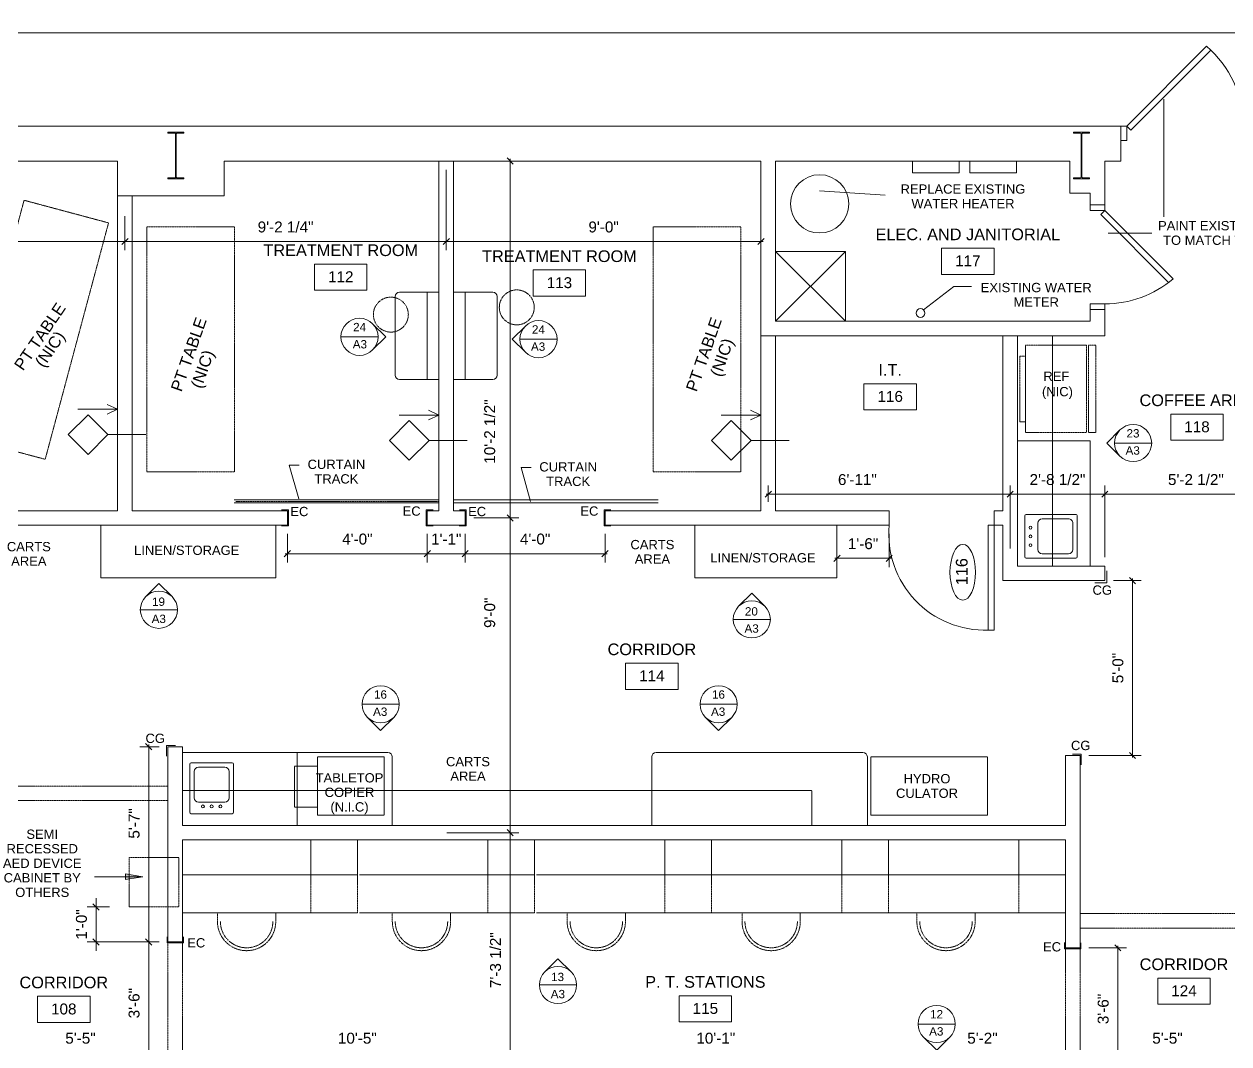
# Model space of a CAD drawing. Header units: inches. Extents: x -2804 to 58974, y -36095 to 66.
# Drawn here: x 21724.5 to 22138, y -23460.2 to -23110.2 of the extents above; entities that cross this region are included whole.
import ezdxf

# ---------------------------------------------------------------- set-up
doc = ezdxf.new("R2010")
doc.units = ezdxf.units.IN
doc.header["$MEASUREMENT"] = 0
doc.header["$XCLIPFRAME"] = 2
for name, pattern in [('IMPORT-DASHED2', [0.1875, 0.125, -0.0625]), ('IMPORT-DOT2', [0.0625, 0, -0.0625]), ('IMPORT-HIDDEN2 _3_', [0.09375, 0.0625, -0.03125])]:
    doc.linetypes.add(name, pattern=pattern)
for name, color, linetype, lineweight in [('15xx-Jefferson-REHAB-pr5_dwg', 45, 'Continuous', 9), ('171-LBLU-SC20', 7, 'Continuous', 9), ('A-CABINET-LOWER', 7, 'Continuous', 9), ('A-CABINET-UNDER', 7, 'IMPORT-HIDDEN2 _3_', 9), ('A-CABINET-UPPER', 7, 'IMPORT-DASHED2', 9), ('A-CLNG', 13, 'Continuous', 13), ('A-DIM', 7, 'Continuous', 9), ('A-DOOR-NOTE', 7, 'Continuous', 9), ('A-DOOR-SYM', 7, 'Continuous', 9), ('A-ETAG-NOTE', 7, 'Continuous', 9), ('A-ETAG-SYM', 7, 'Continuous', 9), ('A-FURN', 7, 'IMPORT-HIDDEN2 _3_', 9), ('A-NIC', 7, 'IMPORT-DASHED2', 9), ('A-PLBG-FIXT', 7, 'Continuous', 9), ('A-ROOM-NOTE', 7, 'Continuous', 9), ('A-ROOM-SYM', 7, 'Continuous', 9), ('A-TEXT', 7, 'Continuous', 9), ('A-TEXT-8', 7, 'Continuous', 9), ('A-WALL', 113, 'Continuous', 13), ('A-Wall-exist', 7, 'Continuous', 9), ('G-ANNO-REFR', 1, 'Continuous', 9), ('STMETAL', 7, 'Continuous', 9)]:
    doc.layers.add(name, color=color, linetype=linetype, lineweight=lineweight)
doc.styles.add('Arial_10', font='arial.ttf', dxfattribs={"height": 4})
doc.styles.add('Arial_11', font='arial.ttf', dxfattribs={"height": 2.863158})
doc.styles.add('Arial_5', font='arial.ttf', dxfattribs={"height": 3.1875})
doc.styles.add('Arial_6', font='arial.ttf', dxfattribs={"height": 3.75})
picture_1 = doc.add_image_def('image1.jpg', size_in_pixel=(1920, 1080))

# ---------------------------------------------------------------- blocks, each defined once
blk = doc.blocks.new('15xx-Jefferson-REHAB-pr5_dwg_RT8-N-1286385-Site Locator Map')
at = {"layer": 'A-ROOM-SYM', "flags": 128}
blk.add_lwpolyline([(18, -9), (-18, -9), (-18, 9), (18, 9)], close=True, dxfattribs=at)
blk = doc.blocks.new('15xx-Jefferson-REHAB-pr5_dwg_1517SINK-1286388-Site Locator Map')
at = {"layer": 'A-PLBG-FIXT'}
for p, q in [((3, -3), (3, -20)), ((17.5, -2.5), (3.5, -2.5)), ((18, -20), (18, -3)), ((15, -7), (6, -7)), ((4.5, -8.5), (4.5, -17.5)), ((16.5, -17.5), (16.5, -8.5)), ((3.5, -20.5), (17.5, -20.5)), ((6, -19), (15, -19))]:
    blk.add_line(p, q, dxfattribs=at)
for centre in [(7.5, -4.5), (10.5, -4.5), (13.5, -4.5)]:
    blk.add_circle(centre, 0.5, dxfattribs=at)
for centre, radius, start, end in [((3.5, -3), 0.5, 90, 180), ((17.5, -3), 0.5, 0, 90), ((6, -8.5), 1.5, 90, 180), ((15, -8.5), 1.5, 360, 90), ((3.5, -20), 0.5, 180, 270), ((6, -17.5), 1.5, 180, 270), ((15, -17.5), 1.5, 270, 0), ((17.5, -20), 0.5, 270, 0)]:
    blk.add_arc(centre, radius, start, end, dxfattribs=at)
blk = doc.blocks.new('15xx-Jefferson-REHAB-pr5_dwg_RCHAIR-1286391-Site Locator Map')
at = {"layer": 'A-FURN', "flags": 128}
blk.add_lwpolyline([(10, 3), (10, 0), (-10, 0), (-10, 3)], dxfattribs=at)
at = {"layer": 'A-FURN'}
for radius, start in [(10, 360), (9, 0)]:
    blk.add_arc((0, 3), radius, start, 180, dxfattribs=at)
blk = doc.blocks.new('15xx-Jefferson-REHAB-pr5_dwg_FCM-TIC-1286384-Site Locator Map')
at = {"layer": 'A-DIM'}
for p, q in [((0.48, 0), (-1.37, 0)), ((-0.71, -0.71), (0.71, 0.71))]:
    blk.add_line(p, q, dxfattribs=at)
blk = doc.blocks.new('15xx-Jefferson-REHAB-pr5_dwg_EVL8-1286394-Site Locator Map')
at = {"layer": 'A-ETAG-SYM'}
blk.add_line((-15, 0), (15, 0), dxfattribs=at)
at = {"layer": 'A-ETAG-SYM', "flags": 128}
blk.add_lwpolyline([(-10.61, 10.61), (-21.21, 0), (-10.61, -10.61)], dxfattribs=at)
at = {"layer": 'A-ETAG-SYM'}
blk.add_circle((0, 0), 15, dxfattribs=at)
blk = doc.blocks.new('15xx-Jefferson-REHAB-pr5_dwg_EVD8-1286397-Site Locator Map')
at = {"layer": 'A-ETAG-SYM'}
blk.add_line((-15, 0), (15, 0), dxfattribs=at)
at = {"layer": 'A-ETAG-SYM', "flags": 128}
blk.add_lwpolyline([(-10.61, -10.61), (0, -21.21), (10.61, -10.61)], dxfattribs=at)
at = {"layer": 'A-ETAG-SYM'}
blk.add_circle((0, 0), 15, dxfattribs=at)
blk = doc.blocks.new('15xx-Jefferson-REHAB-pr5_dwg_EVD8-1286396-Site Locator Map')
at = {"layer": 'A-ETAG-SYM'}
blk.add_line((-15, 0), (15, 0), dxfattribs=at)
at = {"layer": 'A-ETAG-SYM', "flags": 128}
blk.add_lwpolyline([(-10.61, -10.61), (0, -21.21), (10.61, -10.61)], dxfattribs=at)
at = {"layer": 'A-ETAG-SYM'}
blk.add_circle((0, 0), 15, dxfattribs=at)
blk = doc.blocks.new('15xx-Jefferson-REHAB-pr5_dwg_EVL8-1286395-Site Locator Map')
at = {"layer": 'A-ETAG-SYM'}
blk.add_line((-15, 0), (15, 0), dxfattribs=at)
at = {"layer": 'A-ETAG-SYM', "flags": 128}
blk.add_lwpolyline([(-10.61, 10.61), (-21.21, 0), (-10.61, -10.61)], dxfattribs=at)
at = {"layer": 'A-ETAG-SYM'}
blk.add_circle((0, 0), 15, dxfattribs=at)
blk = doc.blocks.new('15xx-Jefferson-REHAB-pr5_dwg-1211969-Site Locator Map')
at = {"layer": 'A-TEXT'}
blk.add_hatch(color=256, dxfattribs=at).paths.add_polyline_path([(11296.14, 9555.29), (11296.14, 9557.29), (11302.14, 9556.29)], flags=0)
at = {"layer": '171-LBLU-SC20', "flags": 128}
for points in [[(11349.71, 9676.65), (11352.05, 9676.65), (11352.05, 9682.2), (11349.73, 9682.2)], [(11401.73, 9676.65), (11399.39, 9676.65), (11399.39, 9682.2), (11401.71, 9682.2)], [(11410.71, 9676.65), (11413.05, 9676.65), (11413.05, 9682.2), (11410.73, 9682.2)], [(11462.73, 9676.65), (11460.39, 9676.65), (11460.39, 9682.2), (11462.71, 9682.2)], [(11628.76, 9657.18), (11632.87, 9657.18), (11632.87, 9661.28)], [(11313.29, 9601.37), (11310.27, 9601.37), (11310.27, 9597.67)], [(11621.13, 9598.37), (11624.16, 9598.37), (11624.16, 9594.68)], [(11316.03, 9535.65), (11316.03, 9533.59), (11310.42, 9533.59), (11310.42, 9535.67)], [(11624.03, 9533.65), (11624.03, 9531.59), (11618.42, 9531.59), (11618.42, 9533.67)]]:
    blk.add_lwpolyline(points, dxfattribs=at)
at = {"layer": 'A-CABINET-LOWER'}
for p, q in [((11390.23, 9756.9), (11403.73, 9756.9)), ((11422.23, 9756.9), (11408.73, 9756.9)), ((11388.73, 9755.4), (11388.73, 9728.4)), ((11423.73, 9755.4), (11423.73, 9728.4)), ((11390.23, 9726.9), (11403.73, 9726.9)), ((11422.23, 9726.9), (11408.73, 9726.9)), ((11315.73, 9598.9), (11386.23, 9598.9)), ((11355.07, 9598.9), (11355.07, 9573.9)), ((11476.73, 9573.9), (11476.73, 9597.4)), ((11478.23, 9598.9), (11549.23, 9598.9)), ((11550.73, 9573.9), (11550.73, 9597.4)), ((11375.73, 9543.9), (11315.73, 9543.9)), ((11436.48, 9543.9), (11376.48, 9543.9))]:
    blk.add_line(p, q, dxfattribs=at)
at = {"layer": 'A-CABINET-LOWER', "flags": 128}
for points in [[(11627.23, 9662.9), (11627.23, 9705.9), (11602.23, 9705.9)], [(11287.73, 9676.9), (11287.73, 9658.9), (11347.73, 9658.9), (11347.73, 9676.9)], [(11540.29, 9676.9), (11540.29, 9658.9), (11491.54, 9658.9), (11491.54, 9676.9)], [(11618.73, 9568.9), (11618.73, 9543.9), (11437.23, 9543.9)]]:
    blk.add_lwpolyline(points, dxfattribs=at)
for points in [[(11594.23, 9640.9), (11594.23, 9676.9), (11592.23, 9676.9), (11592.23, 9640.9)], [(11387.73, 9597.4), (11387.73, 9573.9)]]:
    blk.add_lwpolyline(points, close=True, dxfattribs=at)
at = {"layer": 'A-CABINET-LOWER'}
for centre, radius, start, end in [((11390.23, 9755.4), 1.5, 90, 180), ((11422.23, 9755.4), 1.5, 0, 90), ((11390.23, 9728.4), 1.5, 180, 270), ((11422.23, 9728.4), 1.5, 270, 0), ((11591.14, 9673.92), 33.04, 174.8216, 271.9053), ((11386.23, 9597.4), 1.5, 0, 90), ((11478.23, 9597.4), 1.5, 90, 180), ((11549.23, 9597.4), 1.5, 0, 90)]:
    blk.add_arc(centre, radius, start, end, dxfattribs=at)
at = {"layer": 'A-CABINET-UNDER'}
for p, q in [((11359.73, 9543.9), (11359.73, 9568.9)), ((11375.73, 9543.9), (11375.73, 9568.9)), ((11420.48, 9543.9), (11420.48, 9568.9)), ((11436.48, 9543.9), (11436.48, 9568.9)), ((11481.23, 9543.9), (11481.23, 9568.9)), ((11497.23, 9543.9), (11497.23, 9568.9)), ((11541.98, 9543.9), (11541.98, 9568.9)), ((11557.98, 9543.9), (11557.98, 9568.9)), ((11602.73, 9543.9), (11602.73, 9568.9))]:
    blk.add_line(p, q, dxfattribs=at)
at = {"layer": 'A-CABINET-UPPER', "linetype": 'Continuous'}
for p, q in [((11399.73, 9756.9), (11399.73, 9726.9)), ((11412.73, 9756.9), (11412.73, 9726.9))]:
    blk.add_line(p, q, dxfattribs=at)
at = {"layer": 'A-CABINET-UPPER'}
for p, q in [((11614.23, 9662.9), (11614.23, 9741.9)), ((11375.73, 9556.9), (11315.73, 9556.9)), ((11436.48, 9556.9), (11376.48, 9556.9)), ((11618.73, 9556.9), (11437.23, 9556.9))]:
    blk.add_line(p, q, dxfattribs=at)
at = {"layer": 'A-CABINET-UPPER', "flags": 128}
blk.add_lwpolyline([(11531.73, 9573.9), (11531.73, 9585.9), (11315.73, 9585.9)], dxfattribs=at)
at = {"layer": 'A-CLNG', "color": 7, "linetype": 'IMPORT-HIDDEN2 _3_', "lineweight": 9}
for p, q in [((11250.73, 9587.4), (11310.73, 9587.4)), ((11250.73, 9582.4), (11310.73, 9582.4)), ((11623.73, 9543.65), (11683.73, 9543.65)), ((11623.73, 9538.65), (11683.73, 9538.65)), ((11310.73, 9533.9), (11310.73, 9491.9)), ((11315.73, 9491.9), (11315.73, 9533.9)), ((11618.73, 9489.9), (11618.73, 9531.9)), ((11623.73, 9489.9), (11623.73, 9531.9))]:
    blk.add_line(p, q, dxfattribs=at)
at = {"layer": 'A-DIM'}
for p, q in [((11013.73, 9845.84), (11910.73, 9845.84)), ((11411.73, 9801.9), (11431.16, 9801.9)), ((11428.16, 9800.4), (11428.16, 9680.9)), ((11514.23, 9798.9), (11514.23, 9771.26)), ((11189.48, 9774.26), (11294.48, 9774.26)), ((11297.48, 9774.26), (11404.73, 9774.26)), ((11407.73, 9774.26), (11512.73, 9774.26)), ((11516.73, 9684.9), (11516.73, 9690.56)), ((11598.23, 9687.56), (11518.23, 9687.56)), ((11630.73, 9687.56), (11601.23, 9687.56)), ((11633.73, 9687.56), (11693.23, 9687.56)), ((11428.16, 9677.9), (11428.16, 9572.9)), ((11351.73, 9673.9), (11351.73, 9664.15)), ((11460.73, 9673.9), (11460.73, 9664.15)), ((11540.29, 9673.9), (11540.29, 9662.55)), ((11558.23, 9673.9), (11558.23, 9662.55)), ((11412.73, 9667.15), (11399.73, 9667.15)), ((11556.73, 9665.55), (11541.79, 9665.55)), ((11635.23, 9657.9), (11644.7, 9657.9)), ((11641.7, 9599.4), (11641.7, 9656.4)), ((11307.73, 9600.9), (11301.13, 9600.9)), ((11304.13, 9599.4), (11304.13, 9535.4)), ((11626.73, 9597.9), (11644.7, 9597.9)), ((11428.16, 9569.9), (11428.16, 9485.4)), ((11286.07, 9547.4), (11286.07, 9548.9)), ((11290.73, 9545.9), (11283.07, 9545.9)), ((11286.07, 9533.9), (11286.07, 9545.9)), ((11307.73, 9533.9), (11283.07, 9533.9)), ((11286.07, 9532.4), (11286.07, 9530.9)), ((11304.13, 9532.4), (11304.13, 9493.4)), ((11626.73, 9531.9), (11639.67, 9531.9)), ((11636.67, 9491.4), (11636.67, 9530.4))]:
    blk.add_line(p, q, dxfattribs=at)
at = {"layer": 'A-DIM', "flags": 128}
for points in [[(11406.23, 9798.9), (11406.23, 9771.26), (11406.23, 9795.9)], [(11599.73, 9668.9), (11599.73, 9690.56), (11599.73, 9671.9)], [(11353.23, 9667.15), (11398.23, 9667.15), (11396.73, 9667.15)], [(11459.23, 9667.15), (11414.23, 9667.15), (11415.73, 9667.15)], [(11408.69, 9571.4), (11431.16, 9571.4), (11406.47, 9571.4)]]:
    blk.add_lwpolyline(points, dxfattribs=at)
for points in [[(11295.98, 9771.26), (11295.98, 9782.93)], [(11632.23, 9690.56), (11632.23, 9665.9)], [(11431.16, 9679.4), (11415.73, 9679.4)], [(11399.73, 9664.15), (11399.73, 9673.9)], [(11412.73, 9664.15), (11412.73, 9673.9)], [(11301.13, 9533.9), (11307.73, 9533.9)]]:
    blk.add_lwpolyline(points, close=True, dxfattribs=at)
at = {"layer": 'A-DOOR-SYM'}
blk.add_ellipse((11583.48, 9660.75), major_axis=(0, 9.58), ratio=0.45763, dxfattribs=at)
at = {"layer": 'A-FURN', "linetype": 'IMPORT-DASHED2'}
for p, q in [((11333.45, 9685.64), (11403.73, 9685.64)), ((11333.45, 9684.64), (11403.73, 9684.64)), ((11479.01, 9685.64), (11408.73, 9685.64)), ((11479.01, 9684.64), (11408.73, 9684.64))]:
    blk.add_line(p, q, dxfattribs=at)
at = {"layer": 'A-FURN', "linetype": 'IMPORT-DOT2'}
for p, q in [((11333.99, 9685.1), (11403.73, 9685.1)), ((11408.73, 9684.64), (11478.48, 9684.64))]:
    blk.add_line(p, q, dxfattribs=at)
at = {"layer": 'A-FURN', "flags": 128}
for points in [[(11290.35, 9780.67), (11261.37, 9788.43), (11239.63, 9707.29), (11268.61, 9699.53)], [(11333.52, 9779.29), (11303.52, 9779.29), (11303.52, 9695.29), (11333.52, 9695.29)], [(11507.28, 9779.29), (11477.28, 9779.29), (11477.28, 9695.29), (11507.28, 9695.29)], [(11604.98, 9738.7), (11625.98, 9738.7), (11625.98, 9708.7), (11604.98, 9708.7)], [(11626.6, 9738.7), (11629.1, 9738.7), (11629.1, 9708.7), (11626.6, 9708.7)], [(11603.1, 9734.95), (11604.98, 9734.95), (11604.98, 9712.45), (11603.1, 9712.45)], [(11314.42, 9562.9), (11297.42, 9562.9), (11297.42, 9545.9), (11314.42, 9545.9)]]:
    blk.add_lwpolyline(points, close=True, dxfattribs=at)
at = {"layer": 'A-FURN'}
for centre in [(11430.44, 9751.67), (11387.23, 9749.19)]:
    blk.add_circle(centre, 6, dxfattribs=at)
at = {"layer": 'A-NIC', "flags": 128}
for points in [[(11362.11, 9577.4), (11384.91, 9577.4), (11384.91, 9597.4), (11362.11, 9597.4)], [(11551.98, 9577.4), (11591.98, 9577.4), (11591.98, 9597.4), (11551.98, 9597.4)]]:
    blk.add_lwpolyline(points, close=True, dxfattribs=at)
blk.add_lwpolyline([(11362.11, 9594.28), (11354.18, 9594.28), (11354.18, 9580.15), (11362.11, 9580.15)], dxfattribs=at)
at = {"layer": 'A-PLBG-FIXT'}
for p, q in [((11318.23, 9578.4), (11318.23, 9594.9)), ((11318.73, 9595.4), (11332.73, 9595.4)), ((11319.73, 9583.4), (11319.73, 9592.4)), ((11321.23, 9593.9), (11330.23, 9593.9)), ((11331.73, 9592.4), (11331.73, 9583.4)), ((11333.23, 9594.9), (11333.23, 9578.4)), ((11330.23, 9581.9), (11321.23, 9581.9)), ((11332.73, 9577.9), (11318.73, 9577.9))]:
    blk.add_line(p, q, dxfattribs=at)
for centre in [(11322.73, 9580.4), (11325.73, 9580.4), (11328.73, 9580.4)]:
    blk.add_circle(centre, 0.5, dxfattribs=at)
for centre, radius, start, end in [((11318.73, 9594.9), 0.5, 90, 180), ((11321.23, 9592.4), 1.5, 90, 180), ((11330.23, 9592.4), 1.5, 0, 90), ((11332.73, 9594.9), 0.5, 0, 90), ((11321.23, 9583.4), 1.5, 180, 270), ((11330.23, 9583.4), 1.5, 270, 0), ((11318.73, 9578.4), 0.5, 180, 270), ((11332.73, 9578.4), 0.5, 270, 0)]:
    blk.add_arc(centre, radius, start, end, dxfattribs=at)
at = {"layer": 'A-TEXT'}
for p, q in [((11652.51, 9823.07), (11652.51, 9782.78)), ((11534.36, 9791.71), (11556.9, 9790.2)), ((11633.4, 9777.17), (11648.4, 9777.17)), ((11293.48, 9716.7), (11289.91, 9718.38)), ((11403.73, 9714.72), (11400.16, 9716.4)), ((11514.23, 9714.72), (11510.66, 9716.4)), ((11303.14, 9707.99), (11290.1, 9707.99)), ((11413.39, 9706.02), (11400.35, 9706.02)), ((11523.89, 9706.01), (11510.85, 9706.01)), ((11302.14, 9556.29), (11285.49, 9556.29)), ((11296.14, 9555.29), (11296.14, 9557.29)), ((11296.14, 9557.29), (11302.14, 9556.29)), ((11302.14, 9556.29), (11296.14, 9555.29))]:
    blk.add_line(p, q, dxfattribs=at)
at = {"layer": 'A-TEXT', "flags": 128}
for points in [[(11570.05, 9750.8), (11580.43, 9758.88), (11586.47, 9758.88)], [(11279.83, 9716.7), (11293.48, 9716.7), (11289.91, 9715.02)], [(11390.08, 9714.72), (11403.73, 9714.72), (11400.16, 9713.04)], [(11500.58, 9714.72), (11514.23, 9714.72), (11510.66, 9713.04)], [(11355.64, 9685.95), (11352.38, 9697.54), (11355.8, 9697.54)], [(11435.16, 9685.09), (11431.9, 9696.68), (11435.32, 9696.68)]]:
    blk.add_lwpolyline(points, dxfattribs=at)
for points in [[(11276.52, 9707.99), (11283.31, 9714.78), (11290.1, 9707.99), (11283.31, 9701.2)], [(11386.77, 9706.02), (11393.56, 9712.8), (11400.35, 9706.02), (11393.56, 9699.23)], [(11497.27, 9706.01), (11504.06, 9712.8), (11510.85, 9706.01), (11504.06, 9699.22)]]:
    blk.add_lwpolyline(points, close=True, dxfattribs=at)
at = {"layer": 'A-WALL', "color": 7, "lineweight": 9}
for p, q in [((11594.23, 9681.9), (11594.23, 9676.9)), ((11616.73, 9657.9), (11621.73, 9657.9))]:
    blk.add_line(p, q, dxfattribs=at)
at = {"layer": 'A-WALL', "color": 7, "lineweight": 9, "flags": 128}
for points in [[(11637.73, 9813.9), (11637.73, 9801.9), (11632.23, 9801.9), (11632.23, 9786.9)], [(11514.23, 9741.9), (11519.23, 9741.9), (11519.23, 9681.9), (11558.23, 9681.9), (11558.23, 9676.9), (11460.73, 9676.9), (11460.73, 9681.9), (11514.23, 9681.9), (11514.23, 9801.9), (11329.98, 9801.9), (11329.98, 9789.9), (11293.48, 9789.9), (11293.48, 9801.9), (11035.23, 9801.9), (11035.23, 9794.9), (11024.23, 9794.9), (11024.23, 9610.9)], [(11627.23, 9786.9), (11632.23, 9786.9), (11632.23, 9784.9), (11627.23, 9784.9), (11627.23, 9786.9), (11627.23, 9790.9), (11620.23, 9790.9), (11620.23, 9801.9), (11519.23, 9801.9)]]:
    blk.add_lwpolyline(points, dxfattribs=at)
for points in [[(11412.73, 9681.9), (11412.73, 9676.9), (11399.73, 9676.9), (11399.73, 9681.9), (11403.73, 9681.9), (11403.73, 9801.9), (11408.73, 9801.9), (11408.73, 9681.9)], [(11351.73, 9681.9), (11351.73, 9676.9), (11242.48, 9676.9), (11242.48, 9681.9), (11293.48, 9681.9), (11293.48, 9789.9), (11298.48, 9789.9), (11298.48, 9681.9)], [(11597.23, 9657.9), (11597.23, 9676.9), (11594.23, 9676.9), (11594.23, 9681.9), (11597.23, 9681.9), (11597.23, 9741.9), (11602.23, 9741.9), (11602.23, 9662.9), (11632.23, 9662.9), (11632.23, 9657.9)], [(11315.73, 9568.9), (11618.73, 9568.9), (11618.73, 9531.9), (11623.73, 9531.9), (11623.73, 9597.9), (11618.73, 9597.9), (11618.73, 9573.9), (11315.73, 9573.9), (11315.73, 9600.9), (11310.73, 9600.9), (11310.73, 9533.9), (11315.73, 9533.9)]]:
    blk.add_lwpolyline(points, close=True, dxfattribs=at)
at = {"layer": 'A-Wall-exist'}
for p, q in [((11627.23, 9786.9), (11632.23, 9786.9)), ((11519.23, 9770.9), (11543.23, 9746.9))]:
    blk.add_line(p, q, dxfattribs=at)
at = {"layer": 'A-Wall-exist', "flags": 128}
for points in [[(11667.14, 9841.31), (11639.73, 9813.9), (11641.15, 9812.49), (11668.63, 9839.97)], [(10970.23, 9511.15), (10970.23, 9525.4), (11012.23, 9525.4), (11012.23, 9813.9), (11637.73, 9813.9)], [(11519.23, 9801.9), (11519.23, 9746.9), (11627.23, 9746.9), (11627.23, 9750.9), (11632.23, 9750.9), (11632.23, 9741.9), (11514.23, 9741.9)], [(11655.64, 9761.5), (11632.23, 9784.9), (11630.82, 9783.49), (11654.07, 9760.23)], [(11519.23, 9746.9), (11543.23, 9746.9), (11543.23, 9770.9), (11519.23, 9770.9), (11519.23, 9746.9), (11543.23, 9770.9)]]:
    blk.add_lwpolyline(points, dxfattribs=at)
for points in [[(11637.73, 9808.9), (11639.73, 9808.9), (11639.73, 9813.9), (11637.73, 9813.9)], [(11566.23, 9797.9), (11582.23, 9797.9), (11582.23, 9801.9), (11566.23, 9801.9)], [(11585.93, 9797.9), (11601.93, 9797.9), (11601.93, 9801.9), (11585.93, 9801.9)], [(11627.23, 9750.9), (11627.23, 9752.9), (11632.23, 9752.9), (11632.23, 9750.9)]]:
    blk.add_lwpolyline(points, close=True, dxfattribs=at)
at = {"layer": 'A-Wall-exist'}
for centre, radius in [((11534.36, 9787.2), 10), ((11568.97, 9749.71), 1.53)]:
    blk.add_circle(centre, radius, dxfattribs=at)
for centre, start, end in [((11643.73, 9813.9), 0, 49.5012), ((11632.23, 9788.9), 270, 310.4988)]:
    blk.add_arc(centre, 36.04, start, end, dxfattribs=at)
at = {"layer": 'STMETAL'}
for p, q in [((11313.17, 9811.41), (11310.92, 9811.41)), ((11313.36, 9796.35), (11313.36, 9811.22)), ((11313.61, 9811.22), (11313.61, 9796.35)), ((11316.05, 9811.41), (11313.8, 9811.41)), ((11623.92, 9811.41), (11621.67, 9811.41)), ((11624.11, 9796.35), (11624.11, 9811.22)), ((11624.36, 9811.22), (11624.36, 9796.35)), ((11626.8, 9811.41), (11624.55, 9811.41)), ((11310.92, 9796.16), (11313.17, 9796.16)), ((11313.8, 9796.16), (11316.05, 9796.16)), ((11621.67, 9796.16), (11623.92, 9796.16)), ((11624.55, 9796.16), (11626.8, 9796.16))]:
    blk.add_line(p, q, dxfattribs=at)
at = {"layer": 'STMETAL', "flags": 128}
for points in [[(11310.73, 9811.6), (11310.73, 9811.79), (11316.23, 9811.79), (11316.23, 9811.6)], [(11621.48, 9811.6), (11621.48, 9811.79), (11626.98, 9811.79), (11626.98, 9811.6)], [(11316.23, 9795.97), (11316.23, 9795.79), (11310.73, 9795.79), (11310.73, 9795.97)], [(11626.98, 9795.97), (11626.98, 9795.79), (11621.48, 9795.79), (11621.48, 9795.97)]]:
    blk.add_lwpolyline(points, dxfattribs=at)
at = {"layer": 'STMETAL'}
for centre, start, end in [((11310.92, 9811.6), 180, 270), ((11313.17, 9811.22), 0, 90), ((11313.8, 9811.22), 90, 180), ((11316.05, 9811.6), 270, 0), ((11621.67, 9811.6), 180, 270), ((11623.92, 9811.22), 0, 90), ((11624.55, 9811.22), 90, 180), ((11626.8, 9811.6), 270, 0), ((11310.92, 9795.97), 90, 180), ((11313.17, 9796.35), 270, 0), ((11313.8, 9796.35), 180, 270), ((11316.05, 9795.97), 0, 90), ((11621.67, 9795.97), 90, 180), ((11623.92, 9796.35), 270, 0), ((11624.55, 9796.35), 180, 270), ((11626.8, 9795.97), 0, 90)]:
    blk.add_arc(centre, 0.188, start, end, dxfattribs=at)
at = {"xscale": 1.5, "yscale": 1.5, "zscale": 1.5}
for p, rotation in [((11428.16, 9801.9), 89.99999999999999), ((11295.98, 9774.26), 180), ((11406.23, 9774.26), 180), ((11516.73, 9687.56), 180), ((11599.73, 9687.56), 180), ((11632.23, 9687.56), 180), ((11428.16, 9679.4), 270), ((11428.16, 9679.4), 89.99999999999999), ((11351.73, 9667.15), 180), ((11412.73, 9667.15), 180), ((11412.73, 9667.15), 180), ((11540.29, 9665.55), 180), ((11641.7, 9657.9), 89.99999999999999), ((11304.13, 9600.9), 89.99999999999999), ((11641.7, 9597.9), 270), ((11428.16, 9571.4), 270), ((11428.16, 9571.4), 89.99999999999999), ((11286.07, 9545.9), 270), ((11286.07, 9533.9), 89.99999999999999), ((11304.13, 9533.9), 270), ((11304.13, 9533.9), 89.99999999999999), ((11636.67, 9531.9), 89.99999999999999)]:
    blk.add_blockref('15xx-Jefferson-REHAB-pr5_dwg_FCM-TIC-1286384-Site Locator Map', p, dxfattribs=dict(at, rotation=rotation))
for name, p, xscale, yscale, zscale in [('15xx-Jefferson-REHAB-pr5_dwg_FCM-TIC-1286384-Site Locator Map', (11295.98, 9774.26), 1.5, 1.5, 1.5), ('15xx-Jefferson-REHAB-pr5_dwg_FCM-TIC-1286384-Site Locator Map', (11406.23, 9774.26), 1.5, 1.5, 1.5), ('15xx-Jefferson-REHAB-pr5_dwg_FCM-TIC-1286384-Site Locator Map', (11514.23, 9774.26), 1.5, 1.5, 1.5), ('15xx-Jefferson-REHAB-pr5_dwg_RT8-N-1286385-Site Locator Map', (11585.22, 9767.49), 0.5, 0.5, 0.5), ('15xx-Jefferson-REHAB-pr5_dwg_RT8-N-1286385-Site Locator Map', (11370.04, 9762.04), 0.5, 0.5, 0.5), ('15xx-Jefferson-REHAB-pr5_dwg_RT8-N-1286385-Site Locator Map', (11445.07, 9760), 0.5, 0.5, 0.5), ('15xx-Jefferson-REHAB-pr5_dwg_EVL8-1286394-Site Locator Map', (11437.89, 9740.76), 0.4250000000029104, 0.4250000000029104, 0.4250000000029104), ('15xx-Jefferson-REHAB-pr5_dwg_RT8-N-1286385-Site Locator Map', (11558.58, 9720.97), 0.5, 0.5, 0.5), ('15xx-Jefferson-REHAB-pr5_dwg_EVL8-1286394-Site Locator Map', (11641.93, 9705.1), 0.4250000000029104, 0.4250000000029104, 0.4250000000029104), ('15xx-Jefferson-REHAB-pr5_dwg_RT8-N-1286385-Site Locator Map', (11663.84, 9710.55), 0.5, 0.5, 0.5), ('15xx-Jefferson-REHAB-pr5_dwg_FCM-TIC-1286384-Site Locator Map', (11599.73, 9687.56), 1.5, 1.5, 1.5), ('15xx-Jefferson-REHAB-pr5_dwg_FCM-TIC-1286384-Site Locator Map', (11632.23, 9687.56), 1.5, 1.5, 1.5), ('15xx-Jefferson-REHAB-pr5_dwg_FCM-TIC-1286384-Site Locator Map', (11399.73, 9667.15), 1.5, 1.5, 1.5), ('15xx-Jefferson-REHAB-pr5_dwg_FCM-TIC-1286384-Site Locator Map', (11399.73, 9667.15), 1.5, 1.5, 1.5), ('15xx-Jefferson-REHAB-pr5_dwg_FCM-TIC-1286384-Site Locator Map', (11460.73, 9667.15), 1.5, 1.5, 1.5), ('15xx-Jefferson-REHAB-pr5_dwg_FCM-TIC-1286384-Site Locator Map', (11558.23, 9665.55), 1.5, 1.5, 1.5), ('15xx-Jefferson-REHAB-pr5_dwg_RT8-N-1286385-Site Locator Map', (11476.8, 9625.08), 0.5, 0.5, 0.5), ('15xx-Jefferson-REHAB-pr5_dwg_EVD8-1286396-Site Locator Map', (11383.71, 9615.47), 0.4250000000029104, 0.4250000000029104, 0.4250000000029104), ('15xx-Jefferson-REHAB-pr5_dwg_EVD8-1286396-Site Locator Map', (11499.69, 9615.47), 0.4250000000029104, 0.4250000000029104, 0.4250000000029104), ('15xx-Jefferson-REHAB-pr5_dwg_RT8-N-1286385-Site Locator Map', (11659.38, 9516.99), 0.5, 0.5, 0.5), ('15xx-Jefferson-REHAB-pr5_dwg_RT8-N-1286385-Site Locator Map', (11274.99, 9510.75), 0.5, 0.5, 0.5), ('15xx-Jefferson-REHAB-pr5_dwg_RT8-N-1286385-Site Locator Map', (11495.15, 9510.95), 0.5, 0.5, 0.5), ('15xx-Jefferson-REHAB-pr5_dwg_EVD8-1286396-Site Locator Map', (11574.53, 9505.74), 0.4250000000029104, 0.4250000000029104, 0.4250000000029104)]:
    blk.add_blockref(name, p, dxfattribs=dict(xscale=xscale, yscale=yscale, zscale=zscale))
at = {"extrusion": (0, 0, -1), "xscale": 0.4250000000029104, "yscale": 0.4250000000029104, "zscale": -0.4250000000029104}
blk.add_blockref('15xx-Jefferson-REHAB-pr5_dwg_EVL8-1286395-Site Locator Map', (-11376.46, 9741.56), dxfattribs=at)
at = {"extrusion": (0, 0, -1), "zscale": -1, "rotation": 270}
blk.add_blockref('15xx-Jefferson-REHAB-pr5_dwg_1517SINK-1286388-Site Locator Map', (-11602.23, 9683.58), dxfattribs=at)
at = {"extrusion": (0, 0, -1), "xscale": 0.4250000000029104, "yscale": 0.4250000000029104, "zscale": -0.4250000000029104, "rotation": 180}
for p in [(-11307.63, 9647.9), (-11511.08, 9644.59), (-11444.58, 9519.14)]:
    blk.add_blockref('15xx-Jefferson-REHAB-pr5_dwg_EVD8-1286397-Site Locator Map', p, dxfattribs=at)
at = {"rotation": 180}
for p in [(11337.73, 9543.9), (11397.73, 9543.9), (11457.73, 9543.9), (11517.73, 9543.9), (11577.73, 9543.9)]:
    blk.add_blockref('15xx-Jefferson-REHAB-pr5_dwg_RCHAIR-1286391-Site Locator Map', p, dxfattribs=at)
at = {"layer": 'A-DIM', "char_height": 3.75, "attachment_point": 2, "line_spacing_factor": 0.938532, "style": 'Arial_6'}
for s, insert, width in [('9\'-2 1/4"', (11351.11, 9781.15), 22.8303), ('9\'-0"', (11460.23, 9781.15), 12.3988), ('6\'-11"', (11547.32, 9694.46), 15.876), ('2\'-8 1/2"', (11615.98, 9694.46), 22.8303), ('5\'-2 1/2"', (11663.48, 9694.46), 22.8303), ('4\'-0"', (11375.73, 9674.04), 12.3988), ('1\'-1"', (11406.23, 9674.04), 12.3988), ('4\'-0"', (11436.73, 9674.04), 12.3988), ('1\'-6"', (11549.26, 9672.45), 12.3988), ('5\'-5"', (11280.73, 9502.75), 12.3988), ('10\'-5"', (11375.73, 9502.75), 15.876), ('10\'-1"', (11498.73, 9502.75), 15.876), ('5\'-2"', (11590.23, 9502.75), 12.3988), ('5\'-5"', (11653.73, 9502.75), 12.3988)]:
    blk.add_mtext(s, dxfattribs=dict(at, insert=insert, width=width))
at = {"layer": 'A-DIM', "char_height": 3.75, "attachment_point": 2, "rotation": 90, "line_spacing_factor": 0.938532, "style": 'Arial_6'}
for s, insert, width in [('10\'-2 1/2"', (11419.26, 9709.06), 26.3075), ('9\'-0"', (11419.26, 9646.86), 12.3988), ('5\'-0"', (11634.81, 9627.9), 12.3988), ('5\'-7"', (11297.23, 9574.57), 12.3988), ('1\'-0"', (11279.17, 9539.9), 12.3988), ('7\'-3 1/2"', (11421.26, 9527.65), 22.8303), ('3\'-6"', (11297.23, 9512.9), 12.3988), ('3\'-6"', (11629.77, 9510.9), 12.3988)]:
    blk.add_mtext(s, dxfattribs=dict(at, insert=insert, width=width))
at = {"layer": 'A-DOOR-NOTE', "insert": (11581.12, 9660.96), "char_height": 4, "width": 11.1271, "attachment_point": 2, "rotation": 90, "line_spacing_factor": 0.938532, "style": 'Arial_10'}
blk.add_mtext('116', dxfattribs=at)
at = {"layer": 'A-ETAG-NOTE', "char_height": 2.863, "attachment_point": 2, "line_spacing_factor": 0.938532, "style": 'Arial_11'}
for s, insert, width in [('24', (11376.5, 9746.34), 5.3098), ('24', (11437.85, 9745.53), 5.3098), ('A3', (11376.6, 9740.45), 5.8338), ('A3', (11437.75, 9739.64), 5.8338), ('23', (11641.89, 9709.88), 5.3098), ('A3', (11641.79, 9703.99), 5.8338), ('19', (11307.49, 9652.1), 5.3098), ('A3', (11307.59, 9646.21), 5.8338), ('20', (11510.94, 9648.78), 5.3098), ('A3', (11511.03, 9642.89), 5.8338), ('16', (11383.66, 9620.24), 5.3098), ('16', (11499.64, 9620.24), 5.3098), ('A3', (11383.57, 9614.35), 5.8338), ('A3', (11499.54, 9614.35), 5.8338), ('13', (11444.44, 9523.33), 5.3098), ('A3', (11444.54, 9517.44), 5.8338), ('12', (11574.49, 9510.52), 5.3098), ('A3', (11574.39, 9504.63), 5.8338)]:
    blk.add_mtext(s, dxfattribs=dict(at, insert=insert, width=width))
at = {"layer": 'A-FURN', "char_height": 4, "attachment_point": 2, "line_spacing_factor": 0.938532, "style": 'Arial_10'}
for s, insert, width, rotation in [('PT TABLE', (11265.13, 9742.82), 31.4293, 55.6101), ('PT TABLE', (11315.96, 9736.21), 31.4293, 70.6101), ('PT TABLE', (11492.73, 9736.21), 31.4293, 70.6101), ('(NIC)', (11268.57, 9738.5), 15.8122, 55.6101), ('(NIC)', (11498.92, 9735.17), 15.8122, 70.6101), ('(NIC)', (11320.67, 9731.17), 15.8122, 70.6101)]:
    blk.add_mtext(s, dxfattribs=dict(at, insert=insert, width=width, rotation=rotation))
at = {"layer": 'A-ROOM-NOTE', "attachment_point": 2, "line_spacing_factor": 0.938532}
for s, insert, char_height, width, style in [('ELEC. AND JANITORIAL', (11585.22, 9778.73), 4, 75.3522, 'Arial_10'), ('TREATMENT ROOM', (11370.04, 9773.28), 4, 63.0538, 'Arial_10'), ('TREATMENT ROOM', (11445.07, 9771.24), 4, 63.0538, 'Arial_10'), ('117', (11585.22, 9769.51), 3.75, 10.4315, 'Arial_6'), ('112', (11370.04, 9764.06), 3.75, 10.4315, 'Arial_6'), ('113', (11445.07, 9762.02), 3.75, 10.4315, 'Arial_6'), ('I.T.', (11558.58, 9732.21), 4, 9.6142, 'Arial_10'), ('116', (11558.58, 9722.99), 3.75, 10.4315, 'Arial_6'), ('COFFEE AREA', (11663.84, 9721.79), 4, 46.8999, 'Arial_10'), ('118', (11663.84, 9712.57), 3.75, 10.4315, 'Arial_6'), ('CORRIDOR', (11476.8, 9636.32), 4, 36.1144, 'Arial_10'), ('114', (11476.8, 9627.1), 3.75, 10.4315, 'Arial_6'), ('CORRIDOR', (11659.38, 9528.23), 4, 36.1144, 'Arial_10'), ('CORRIDOR', (11274.99, 9521.99), 4, 36.1144, 'Arial_10'), ('P. T. STATIONS', (11495.15, 9522.19), 4, 49.1448, 'Arial_10'), ('124', (11659.38, 9519.01), 3.75, 10.4315, 'Arial_6'), ('108', (11274.99, 9512.77), 3.75, 10.4315, 'Arial_6'), ('115', (11495.15, 9512.97), 3.75, 10.4315, 'Arial_6')]:
    blk.add_mtext(s, dxfattribs=dict(at, insert=insert, char_height=char_height, width=width, style=style))
at = {"layer": 'A-TEXT-8', "attachment_point": 2, "line_spacing_factor": 0.938532, "style": 'Arial_5'}
for s, insert, char_height, width in [('REPLACE EXISTING\\PWATER HEATER', (11583.54, 9793.87), 3.1875, 50.9451), ('PAINT EXIST. DOOR\\PTO MATCH WALLS', (11672.01, 9781.3), 3.1875, 50.1673), ('EXISTING WATER\\PMETER', (11608.68, 9760.08), 3.1875, 44.7228), ('REF', (11615.6, 9729.62), 3.187, 10.5779), ('(NIC)', (11615.97, 9724.35), 3.187, 12.6002), ('CURTAIN\\PTRACK', (11368.55, 9699.4), 3.187, 23.0225), ('CURTAIN\\PTRACK', (11448.07, 9698.54), 3.187, 23.0225), ('EC', (11355.83, 9683.21), 3.187, 7.3501), ('EC', (11394.36, 9683.36), 3.187, 7.3501), ('EC', (11416.83, 9683.21), 3.187, 7.3501), ('EC', (11455.36, 9683.36), 3.187, 7.3501), ('CARTS\\PAREA', (11263, 9671.16), 3.187, 17.8502), ('LINEN/STORAGE', (11317.18, 9669.91), 3.1875, 42.9727), ('CARTS\\PAREA', (11476.98, 9671.86), 3.187, 17.8502), ('LINEN/STORAGE', (11514.93, 9667.32), 3.1875, 42.9727), ('CG', (11631.33, 9656.24), 3.187, 7.9334), ('CG', (11306.36, 9605.38), 3.187, 7.9334), ('CG', (11623.94, 9602.92), 3.187, 7.9334), ('CARTS\\PAREA', (11413.7, 9597.37), 3.187, 17.8502), ('TABLETOP\\PCOPIER\\P(N.I.C)', (11373.04, 9591.82), 3.187, 27.2226), ('HYDRO\\PCULATOR', (11571.21, 9591.52), 3.187, 24.8114), ('SEMI\\PRECESSED\\PAED DEVICE\\PCABINET BY\\POTHERS', (11267.6, 9572.47), 3.187, 32.0837), ('EC', (11320.45, 9535.19), 3.187, 7.3501), ('EC', (11614.12, 9533.82), 3.187, 7.3501)]:
    blk.add_mtext(s, dxfattribs=dict(at, insert=insert, char_height=char_height, width=width))

msp = doc.modelspace()

# ---------------------------------------------------------------- block references
at = {"layer": '15xx-Jefferson-REHAB-pr5_dwg', "color": 7}
msp.add_blockref('15xx-Jefferson-REHAB-pr5_dwg-1211969-Site Locator Map', (10463.16, -32959.13), dxfattribs=at)

# ---------------------------------------------------------------- pictures from other files: only their frames are drawn
at = {"layer": 'G-ANNO-REFR'}
image = msp.add_image(picture_1, insert=(2622.27, -39288.79), size_in_units=(58514.29, 32914.29), dxfattribs=at)
image.set_boundary_path([(6.22075, 974.7155), (6.22075, 84.07945), (1848.5501, 84.07945), (1848.5501, 974.7155), (6.22075, 974.7155)])
image.dxf.flags = 15

doc.saveas('drawing.dxf')
